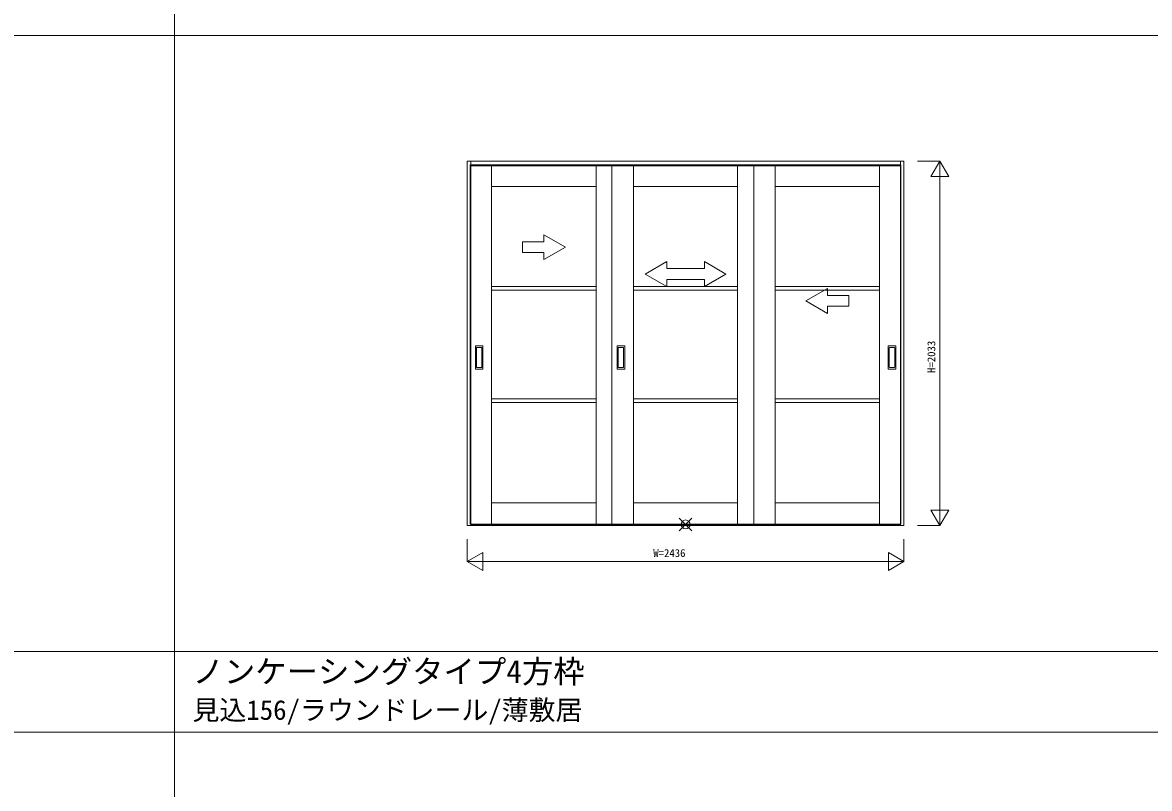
# Model space of a CAD drawing. Units: millimetres, scale not verified. Extents: x -14341 to 14341, y -10000 to 10000.
# Drawn here: x -3789 to 2497, y -4269 to 1 of the extents above; entities that cross this region are included whole.
import ezdxf
from ezdxf.enums import TextEntityAlignment as Align

# ---------------------------------------------------------------- set-up
doc = ezdxf.new("R2010")
doc.units = ezdxf.units.MM
doc.header["$LTSCALE"] = 50
doc.layers.add('0-0_0', color=7, linetype='Continuous')
for name, color, linetype, lineweight in [('0-1_YKK_F1', 7, 'Continuous', 18), ('0-2_YKK_IN', 1, 'Continuous', 18), ('0-3_YKK_A1', 4, 'Continuous', 18), ('0-4_YKK_N1', 2, 'Continuous', 18)]:
    doc.layers.add(name, color=color, linetype=linetype, lineweight=lineweight)
doc.styles.add('ＭＳ ゴシック', font='')
doc.styles.get('ＭＳ ゴシック').set_extended_font_data('MS Gothic')

msp = doc.modelspace()

# ---------------------------------------------------------------- linework, layer by layer
at = {"layer": '0-1_YKK_F1'}
for p, q in [((-2940.51, -10000), (-2940.51, 9500)), ((-14340.51, -70), (14159.49, -70)), ((-14340.51, -3505), (14159.49, -3505)), ((-14340.51, -3955), (14159.49, -3955))]:
    msp.add_line(p, q, dxfattribs=at)
at = {"layer": '0-2_YKK_IN'}
for p, q in [((-125.86, -2832.86), (-55.15, -2762.14)), ((-125.86, -2762.14), (-55.15, -2832.86))]:
    msp.add_line(p, q, dxfattribs=at)
msp.add_circle((-90.51, -2797.5), 25, dxfattribs=at)
at = {"layer": '0-3_YKK_A1'}
for p, q in [((-1288.51, -771), (-1288.51, -2804)), ((1107.49, -795), (-1288.51, -795)), ((1107.49, -798), (-1288.51, -798)), ((1107.49, -2804), (1107.49, -771)), ((-760.51, -1251), (-880.51, -1181.72)), ((-880.51, -1221), (-880.51, -1181.72)), ((-760.51, -1251), (-880.51, -1320.28)), ((-880.51, -1320.28), (-880.51, -1281)), ((-315.51, -1401), (-195.51, -1331.72)), ((-195.51, -1331.72), (-195.51, -1371)), ((-195.51, -1371), (14.49, -1371)), ((14.49, -1331.72), (14.49, -1371)), ((134.49, -1401), (14.49, -1331.72)), ((-315.51, -1401), (-195.51, -1471)), ((-195.51, -1431), (-195.51, -1471)), ((14.49, -1431), (-195.51, -1431)), ((134.49, -1401), (14.49, -1471)), ((14.49, -1431), (14.49, -1471)), ((-589.01, -1471.33), (-1172.01, -1471.33)), ((-1172.01, -1491.33), (-589.01, -1491.33)), ((199.99, -1471.33), (-381.01, -1471.33)), ((-381.01, -1491.33), (199.99, -1491.33)), ((990.99, -1471.33), (409.99, -1471.33)), ((409.99, -1491.33), (990.99, -1491.33)), ((580.49, -1551), (700.49, -1481.72)), ((700.49, -1521), (700.49, -1481.72)), ((580.49, -1551), (700.49, -1620.28)), ((700.49, -1620.28), (700.49, -1581)), ((-1263.01, -1930.5), (-1263.01, -1802.5)), ((-1222.01, -1801.5), (-1262.01, -1801.5)), ((-1257.01, -1920.5), (-1257.01, -1812.5)), ((-1256.01, -1811.5), (-1228.01, -1811.5)), ((-1227.01, -1812.5), (-1227.01, -1920.5)), ((-1221.01, -1930.5), (-1221.01, -1802.5)), ((-472.01, -1930.5), (-472.01, -1802.5)), ((-431.01, -1801.5), (-471.01, -1801.5)), ((-466.01, -1920.5), (-466.01, -1812.5)), ((-465.01, -1811.5), (-437.01, -1811.5)), ((-436.01, -1812.5), (-436.01, -1920.5)), ((-430.01, -1930.5), (-430.01, -1802.5)), ((1039.99, -1930.5), (1039.99, -1802.5)), ((1040.99, -1801.5), (1080.99, -1801.5)), ((1045.99, -1812.5), (1045.99, -1920.5)), ((1074.99, -1811.5), (1046.99, -1811.5)), ((1075.99, -1920.5), (1075.99, -1812.5)), ((1081.99, -1930.5), (1081.99, -1802.5)), ((-1222.01, -1931.5), (-1262.01, -1931.5)), ((-1228.01, -1921.5), (-1256.01, -1921.5)), ((-431.01, -1931.5), (-471.01, -1931.5)), ((-437.01, -1921.5), (-465.01, -1921.5)), ((1040.99, -1931.5), (1080.99, -1931.5)), ((1046.99, -1921.5), (1074.99, -1921.5)), ((-589.01, -2096.67), (-1172.01, -2096.67)), ((-1172.01, -2116.67), (-589.01, -2116.67)), ((199.99, -2096.67), (-381.01, -2096.67)), ((-381.01, -2116.67), (199.99, -2116.67)), ((990.99, -2096.67), (409.99, -2096.67)), ((409.99, -2116.67), (990.99, -2116.67)), ((-589.01, -2676), (-1172.01, -2676)), ((199.99, -2676), (-381.01, -2676)), ((990.99, -2676), (409.99, -2676)), ((-1288.51, -2800), (1107.49, -2800)), ((-1288.51, -2804), (1107.49, -2804)), ((-1172.01, -2796), (-589.01, -2796)), ((-589.01, -2796), (-469.01, -2796)), ((-381.01, -2796), (199.99, -2796)), ((199.99, -2796), (319.99, -2796)), ((409.99, -2796), (990.99, -2796))]:
    msp.add_line(p, q, dxfattribs=at)
for points in [[(1107.49, -2804), (1127.49, -2804), (1127.49, -771), (-1308.51, -771), (-1308.51, -2804), (-1288.51, -2804)], [(-469.01, -792), (-589.01, -792), (-589.01, -2796)], [(319.99, -792), (199.99, -792), (199.99, -2796)], [(-880.51, -1221), (-1000.51, -1221), (-1000.51, -1281), (-880.51, -1281)], [(700.49, -1521), (820.49, -1521), (820.49, -1581), (700.49, -1581)]]:
    msp.add_lwpolyline(points, dxfattribs=at)
for points in [[(-1292.01, -2796), (-1172.01, -2796), (-1172.01, -792), (-1292.01, -792)], [(-1172.01, -912), (-589.01, -912), (-589.01, -792), (-1172.01, -792)], [(-501.01, -2796), (-381.01, -2796), (-381.01, -792), (-501.01, -792)], [(-381.01, -912), (199.99, -912), (199.99, -792), (-381.01, -792)], [(289.99, -2796), (409.99, -2796), (409.99, -792), (289.99, -792)], [(409.99, -912), (990.99, -912), (990.99, -792), (409.99, -792)], [(990.99, -2796), (1110.99, -2796), (1110.99, -792), (990.99, -792)]]:
    msp.add_lwpolyline(points, close=True, dxfattribs=at)
for centre, start, end in [((-1262.01, -1802.5), 90, 180), ((-1256.01, -1812.5), 90, 180), ((-1228.01, -1812.5), 0, 90), ((-1222.01, -1802.5), 0, 90), ((-471.01, -1802.5), 90, 180), ((-465.01, -1812.5), 90, 180), ((-437.01, -1812.5), 0, 90), ((-431.01, -1802.5), 0, 90), ((1040.99, -1802.5), 90, 180), ((1046.99, -1812.5), 90, 180), ((1074.99, -1812.5), 360, 90), ((1080.99, -1802.5), 0, 90), ((-1262.01, -1930.5), 180, 270), ((-1256.01, -1920.5), 180, 270), ((-1228.01, -1920.5), 270, 0), ((-1222.01, -1930.5), 270, 0), ((-471.01, -1930.5), 180, 270), ((-465.01, -1920.5), 180, 270), ((-437.01, -1920.5), 270, 0), ((-431.01, -1930.5), 270, 0), ((1040.99, -1930.5), 180, 270), ((1046.99, -1920.5), 180, 270), ((1074.99, -1920.5), 270, 360), ((1080.99, -1930.5), 270, 0)]:
    msp.add_arc(centre, 1, start, end, dxfattribs=at)
at = {"layer": '0-4_YKK_N1'}
for p, q in [((1202.49, -771), (1327.49, -771)), ((1327.49, -771), (1327.49, -2804)), ((1277.49, -857.6), (1377.49, -857.6)), ((1277.49, -2717.4), (1377.49, -2717.4)), ((1202.49, -2804), (1327.49, -2804)), ((1127.49, -2879), (1127.49, -3004)), ((-1308.51, -3004), (-1221.91, -2954)), ((-1221.91, -2954), (-1221.91, -3054)), ((1040.89, -2954), (1127.49, -3004)), ((-1308.51, -3004), (-1221.91, -3054))]:
    msp.add_line(p, q, dxfattribs=at)
for points in [[(1277.49, -857.6), (1327.49, -771), (1377.49, -857.6)], [(1277.49, -2717.4), (1327.49, -2804), (1377.49, -2717.4)], [(-1308.51, -2879), (-1308.51, -3004), (1127.49, -3004)], [(1040.89, -2954), (1040.89, -3054), (1127.49, -3004)]]:
    msp.add_lwpolyline(points, dxfattribs=at)

# ---------------------------------------------------------------- texts
at = {"layer": '0-0_0', "style": 'ＭＳ ゴシック'}
for s, height, p in [('ノンケーシングタイプ4方枠', 128.3, (-2840.51, -3719.88)), ('見込156/ラウンドレール/薄敷居', 110, (-2840.51, -3919.93))]:
    msp.add_text(s, height=height, dxfattribs=at).set_placement(p, align=Align.BOTTOM_LEFT)
at = {"layer": '0-4_YKK_N1', "color": 7, "style": 'ＭＳ ゴシック'}
msp.add_text('H=2033', height=43.99, rotation=90, dxfattribs=at).set_placement((1315.49, -1952.5), align=Align.BOTTOM_LEFT)
msp.add_text('W=2436', height=43.99, dxfattribs=at).set_placement((-270.51, -2992), align=Align.BOTTOM_LEFT)

doc.saveas('drawing.dxf')
